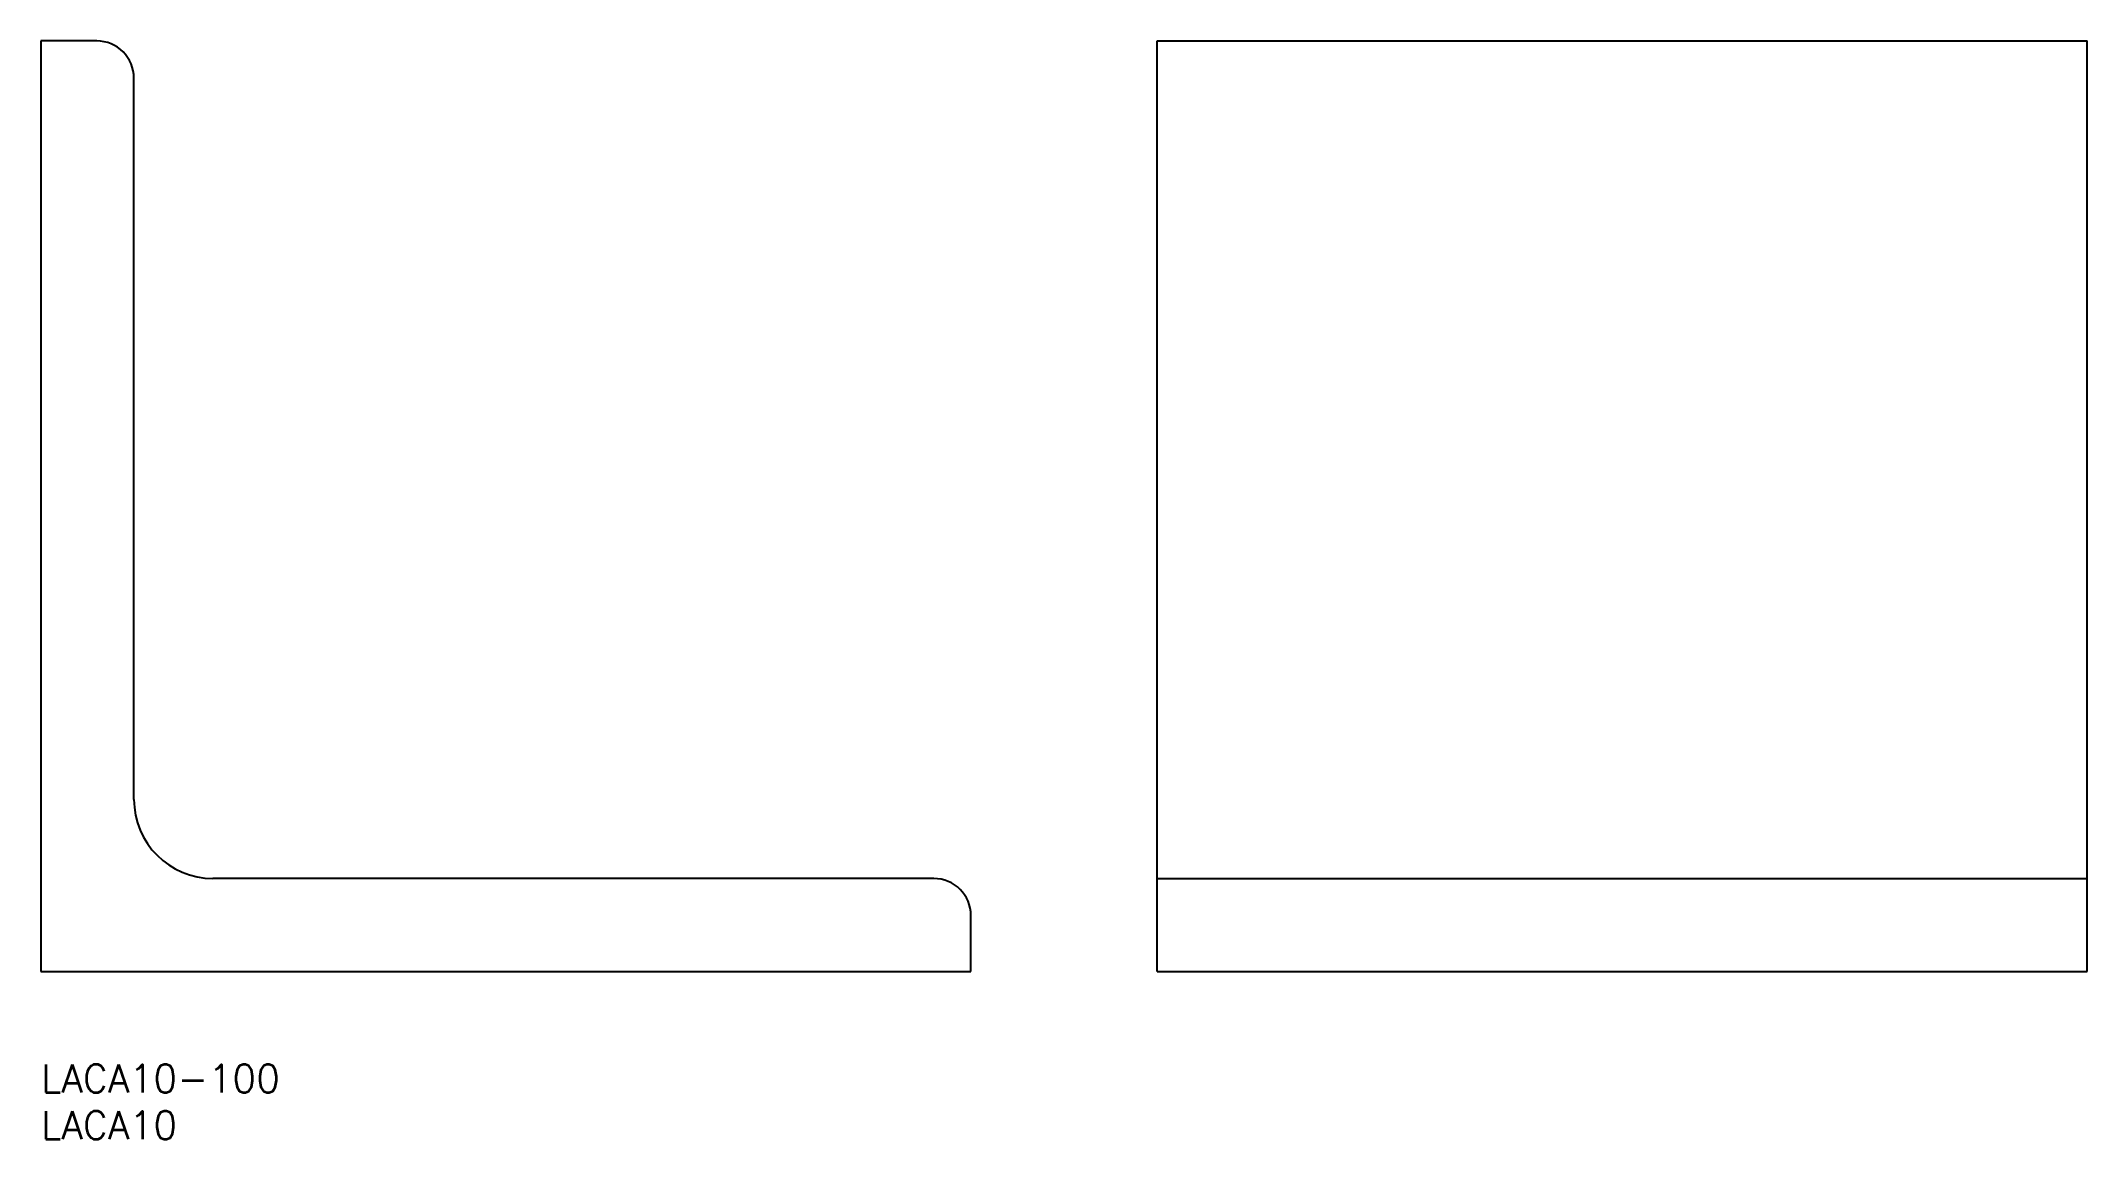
# Model space of a CAD drawing. Extents: x 0 to 220, y -8 to 110.
import ezdxf

# ---------------------------------------------------------------- set-up
doc = ezdxf.new("R2010")
doc.units = 0
doc.header["$LTSCALE"] = 0.5
doc.layers.add('MSM_CONTINUOUS', color=7, linetype='CONTINUOUS')
doc.layers.add('MSM_PART_NUMBER', color=7, linetype='CONTINUOUS')
doc.styles.get("Standard").update_dxf_attribs({"font": 'txt.shx', "height": 3, "bigfont": 'bigfont.shx'})

# ---------------------------------------------------------------- blocks, each defined once
blk = doc.blocks.new('*U4')
at = {"layer": 'MSM_PART_NUMBER'}
blk.add_text('LACA10-100', height=3, dxfattribs=at).set_placement((0, -3))
blk = doc.blocks.new('*U5')
at = {"layer": 'MSM_PART_NUMBER'}
blk.add_text('LACA10', height=3, dxfattribs=at).set_placement((0, -8))

msp = doc.modelspace()

# ---------------------------------------------------------------- linework, layer by layer
at = {"layer": 'MSM_CONTINUOUS'}
for p, q in [((0, 110), (0, 10)), ((6, 110), (0, 110)), ((120, 20), (120, 110)), ((120, 110), (220, 110)), ((220, 20), (220, 110)), ((10, 28.5), (10, 106)), ((96, 20), (18.5, 20)), ((120, 10), (120, 20)), ((120, 20), (220, 20)), ((220, 10), (220, 20)), ((100, 10), (100, 16)), ((0, 10), (100, 10)), ((120, 10), (220, 10))]:
    msp.add_line(p, q, dxfattribs=at)
for centre, radius, start, end in [((6, 106), 4, 0, 90), ((18.5, 28.5), 8.5, 180, 270), ((96, 16), 4, 0, 90)]:
    msp.add_arc(centre, radius, start, end, dxfattribs=at)

# ---------------------------------------------------------------- block references
for name in ['*U4', '*U5']:
    msp.add_blockref(name, (0, 0), dxfattribs=at)

doc.saveas('drawing.dxf')
